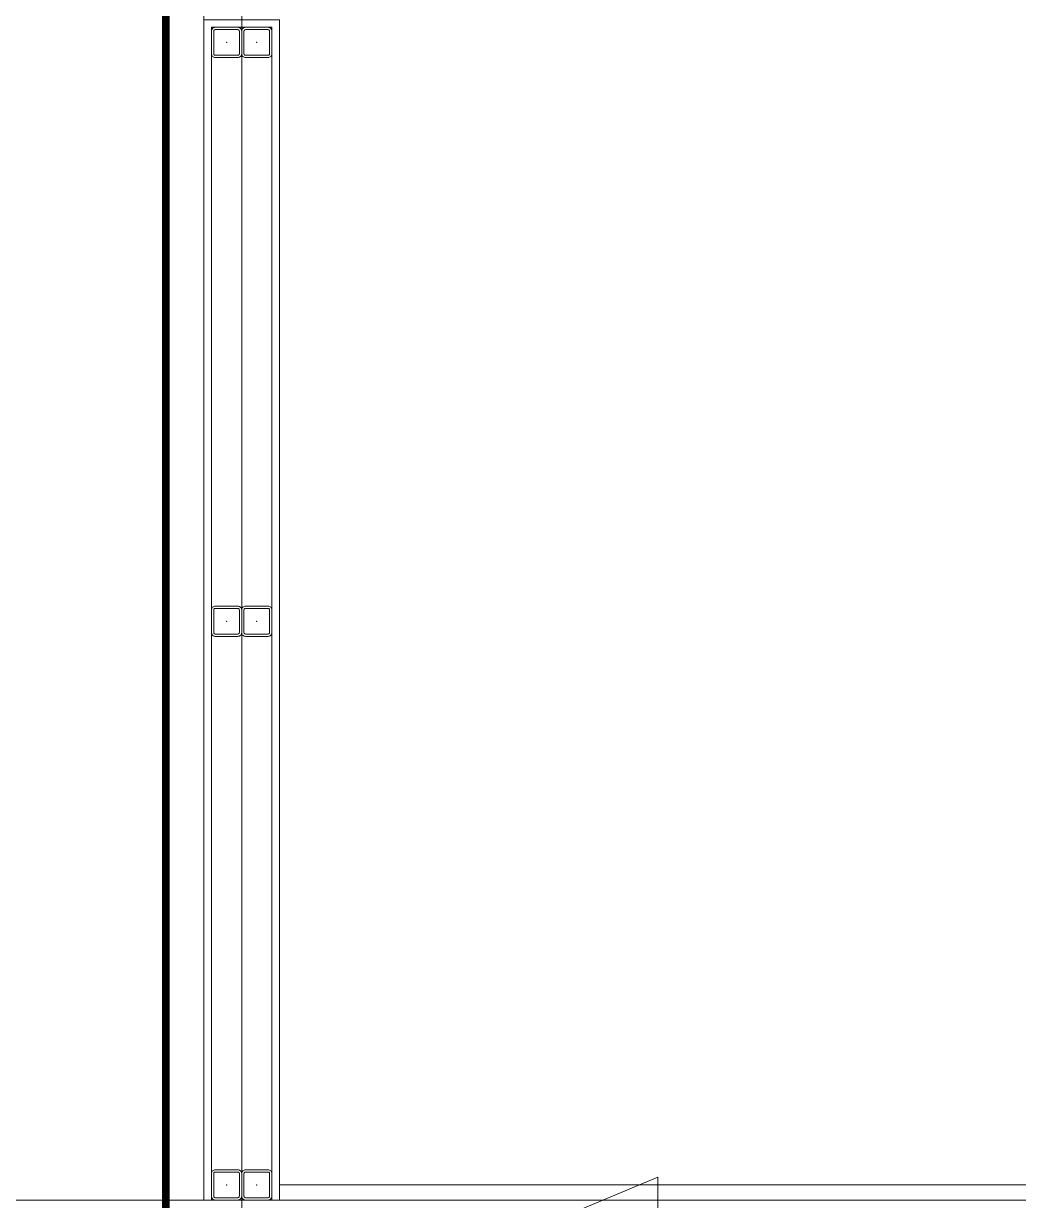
# Model space of a CAD drawing. Extents: x -1299 to 23780, y -3010 to 8106.
# Drawn here: x 1493.7 to 1625.2, y 344.9 to 500.5 of the extents above; entities that cross this region are included whole.
import ezdxf

# ---------------------------------------------------------------- set-up
doc = ezdxf.new("R2010")
doc.units = 0
doc.header["$LTSCALE"] = 25
doc.header["$MEASUREMENT"] = 0
doc.linetypes.add('HIDDEN2', pattern=[4.7625, 3.175, -1.5875])
doc.layers.get('0').update_dxf_attribs({"color": 9, "lineweight": 9})
for name, color, linetype, lineweight in [('10', 9, 'Continuous', 9), ('11', 9, 'Continuous', 9), ('21', 9, 'Continuous', 9), ('35', 9, 'Continuous', 9), ('40B', 9, 'Continuous', 9)]:
    doc.layers.add(name, color=color, linetype=linetype, lineweight=lineweight)

# ---------------------------------------------------------------- blocks, each defined once
blk = doc.blocks.new('Prf-40x40')
for points in [[(1.5, -2), (-1.5, -2, -0.414214), (-2, -1.5), (-2, 1.5, -0.414214), (-1.5, 2), (1.5, 2, -0.414214), (2, 1.5), (2, -1.5, -0.414214)], [(1.5, -1.7), (-1.5, -1.7, -0.414214), (-1.7, -1.5), (-1.7, 1.5, -0.414214), (-1.5, 1.7), (1.5, 1.7, -0.414214), (1.7, 1.5), (1.7, -1.5, -0.414214)]]:
    blk.add_lwpolyline(points, format="xyb", close=True)
blk.add_point((0, 0))
blk = doc.blocks.new('p-zemin kat')
at = {"layer": '11'}
for points in [[(1182.5, 425), (1182.5, 825), (1162.5, 825), (1162.5, 325), (1699.56, 325), (1699.56, 345), (1262.5, 345)], [(1517.5, 345), (1517.5, 501), (1527.5, 501), (1527.5, 345)], [(1518.5, 345), (1518.5, 500), (1526.5, 500), (1526.5, 345)]]:
    blk.add_lwpolyline(points, dxfattribs=at)
at = {"layer": '40B'}
blk.add_lwpolyline([(3287.33, 2825), (2222.5, 2825), (2222.5, 2815), (1955, 2815), (1955, 1945), (1959.5, 1945), (1959.5, 1385), (1162.5, 1385), (1162.5, 730), (1392.5, 730), (1392.5, 325), (1522.5, 325), (1522.5, 725), (1802.6, 725), (1802.6, 730), (1831.78, 791.16), (1935.27, 740.05, -0.306949), (4278.59, 2070.68, 0.001238)], format="xyb", dxfattribs=at)
blk.add_lwpolyline([(1577.5, 348.01), (1577.5, 325), (1675.98, 325), (1675.98, 347), (1736.74, 536.21), (1812.31, 720), (1812.31, 725), (1522.5, 725), (1522.5, 325)], close=True, dxfattribs=at)
at = {"layer": '10', "xscale": -1}
for p in [(1520.5, 498), (1524.5, 498), (1520.5, 421.5), (1524.5, 421.5), (1520.5, 347), (1524.5, 347)]:
    blk.add_blockref('Prf-40x40', p, dxfattribs=at)

msp = doc.modelspace()

# ---------------------------------------------------------------- linework, layer by layer
at = {"layer": '21', "linetype": 'HIDDEN2', "ltscale": 0.1, "const_width": 1}
msp.add_lwpolyline([(1512.47, 758.11), (1982.9, 758.11), (1982.9, 277.94), (1512.47, 277.94)], close=True, dxfattribs=at)
at = {"layer": '35'}
msp.add_lwpolyline([(1527.5, 347), (1675.98, 347, -0.039712), (1812.31, 720), (1527.5, 720), (1527.5, 591), (1517.5, 591), (1517.5, 501), (1527.5, 501)], format="xyb", close=True, dxfattribs=at)

# ---------------------------------------------------------------- block references
at = {"layer": '10'}
msp.add_blockref('p-zemin kat', (0, 0), dxfattribs=at)

doc.saveas('drawing.dxf')
